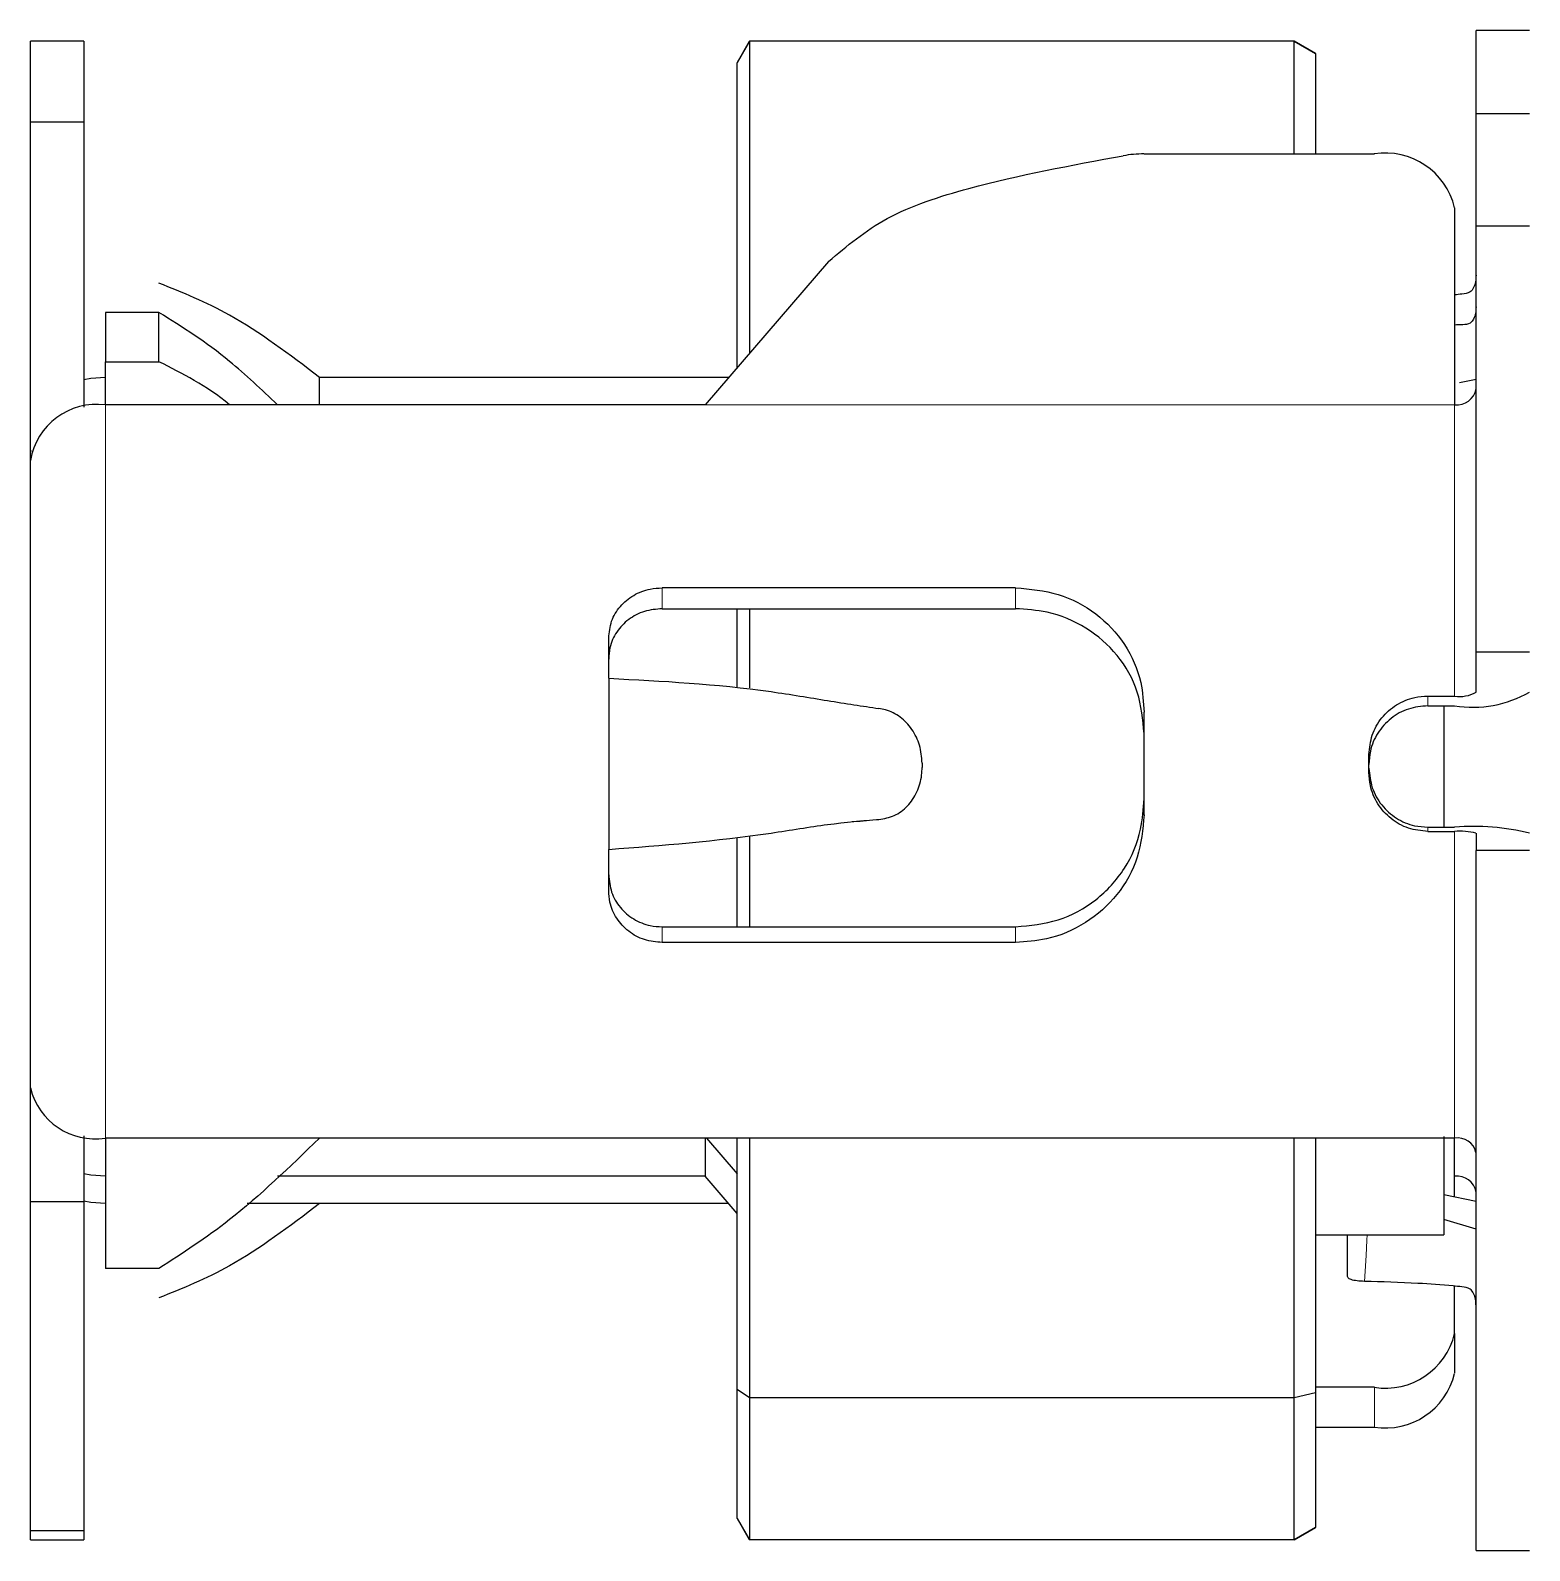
# Model space of a CAD drawing. Header units: millimetres. Extents: x -815 to 1480, y 650 to 1898.
# Drawn here: x 508.13 to 522.13, y 1755.1 to 1769.3 of the extents above; entities that cross this region are included whole.
import ezdxf

# ---------------------------------------------------------------- set-up
doc = ezdxf.new("R2010")
doc.units = ezdxf.units.MM

msp = doc.modelspace()

# ---------------------------------------------------------------- linework, layer by layer
at = {"color": 7, "linetype": 'Continuous', "lineweight": 25}
for p, q in [((508.627, 1769.201), (508.127, 1769.201)), ((508.127, 1768.443), (508.127, 1769.201)), ((508.627, 1769.201), (508.627, 1768.443)), ((514.842, 1769.201), (514.727, 1769.001)), ((514.727, 1768.999), (514.842, 1769.201)), ((514.842, 1769.201), (514.842, 1766.286)), ((519.927, 1769.201), (514.842, 1769.201)), ((520.127, 1769.085), (519.927, 1769.201)), ((519.927, 1768.147), (519.927, 1769.201)), ((519.927, 1769.201), (520.127, 1769.085)), ((522.127, 1769.301), (521.627, 1769.301)), ((521.627, 1768.526), (521.627, 1769.301)), ((520.127, 1769.085), (520.127, 1768.147)), ((514.727, 1766.152), (514.727, 1768.999)), ((521.627, 1767.476), (521.627, 1768.526)), ((521.627, 1768.526), (522.127, 1768.526)), ((508.627, 1768.443), (508.127, 1768.443)), ((508.127, 1765.37), (508.127, 1768.443)), ((508.627, 1768.443), (508.627, 1765.782)), ((518.526, 1768.147), (520.677, 1768.147)), ((521.427, 1767.645), (521.427, 1765.804)), ((521.627, 1763.492), (521.627, 1767.476)), ((521.627, 1767.476), (522.127, 1767.476)), ((515.581, 1767.143), (514.427, 1765.804)), ((509.327, 1766.666), (508.827, 1766.666)), ((508.827, 1766.666), (508.827, 1766.206)), ((509.327, 1766.206), (509.327, 1766.666)), ((508.827, 1766.206), (509.327, 1766.206)), ((510.827, 1765.804), (510.827, 1766.06)), ((514.647, 1766.06), (510.827, 1766.06)), ((521.627, 1766.04), (521.473, 1766.008)), ((514.427, 1765.804), (508.827, 1765.804)), ((508.136, 1765.37), (508.127, 1765.37)), ((508.127, 1765.284), (508.127, 1765.37)), ((508.127, 1759.423), (508.127, 1765.284)), ((517.327, 1764.094), (514.027, 1764.094)), ((514.027, 1763.899), (517.327, 1763.899)), ((514.727, 1763.17), (514.727, 1763.899)), ((514.842, 1763.899), (514.842, 1763.159)), ((513.527, 1763.249), (513.527, 1763.624)), ((522.127, 1763.492), (521.627, 1763.492)), ((521.627, 1763.119), (521.627, 1763.492)), ((513.527, 1763.249), (513.527, 1761.651)), ((521.177, 1763.083), (521.427, 1763.083)), ((518.527, 1761.973), (518.527, 1762.931)), ((521.177, 1762.992), (521.427, 1762.992)), ((521.327, 1762.992), (521.327, 1761.858)), ((520.627, 1762.369), (520.627, 1762.537)), ((516.454, 1762.457), (516.454, 1762.417)), ((515.813, 1761.911), (515.869, 1761.916)), ((521.177, 1761.858), (521.427, 1761.858)), ((521.177, 1761.819), (521.427, 1761.819)), ((521.627, 1761.803), (521.627, 1761.641)), ((514.727, 1760.928), (514.727, 1761.762)), ((514.842, 1761.777), (514.842, 1760.928)), ((513.527, 1761.267), (513.527, 1761.651)), ((521.627, 1755.101), (521.627, 1761.641)), ((522.127, 1761.641), (521.627, 1761.641)), ((514.027, 1760.928), (517.327, 1760.928)), ((517.327, 1760.781), (514.027, 1760.781)), ((508.127, 1758.358), (508.127, 1759.423)), ((508.627, 1758.974), (508.627, 1758.358)), ((510.827, 1758.954), (508.827, 1758.954)), ((521.427, 1758.954), (510.827, 1758.954)), ((514.427, 1758.954), (514.427, 1758.598)), ((514.44, 1758.954), (514.727, 1758.621)), ((514.727, 1756.607), (514.727, 1758.954)), ((514.842, 1758.954), (514.842, 1756.528)), ((519.927, 1756.528), (519.927, 1758.954)), ((520.127, 1758.954), (520.127, 1756.573)), ((521.327, 1758.969), (521.327, 1758.051)), ((521.427, 1758.403), (521.427, 1758.954)), ((514.427, 1758.598), (510.434, 1758.598)), ((514.727, 1758.25), (514.427, 1758.598)), ((521.627, 1758.362), (521.327, 1758.424)), ((508.627, 1758.358), (508.127, 1758.358)), ((508.127, 1755.285), (508.127, 1758.358)), ((508.627, 1758.358), (508.627, 1755.285)), ((510.827, 1758.342), (510.152, 1758.342)), ((514.647, 1758.342), (510.827, 1758.342)), ((521.627, 1758.102), (521.327, 1758.194)), ((520.127, 1758.051), (521.327, 1758.051)), ((509.327, 1757.736), (508.827, 1757.736)), ((521.427, 1757.128), (521.427, 1757.571)), ((521.427, 1757.128), (521.427, 1756.757)), ((514.842, 1756.528), (514.727, 1756.607)), ((514.727, 1755.403), (514.727, 1756.607)), ((520.127, 1756.573), (519.927, 1756.528)), ((520.677, 1756.626), (520.127, 1756.626)), ((520.127, 1756.573), (520.127, 1755.317)), ((519.927, 1756.528), (514.842, 1756.528)), ((514.842, 1756.528), (514.842, 1755.201)), ((519.927, 1755.201), (519.927, 1756.528)), ((520.127, 1756.255), (520.677, 1756.255)), ((508.627, 1755.285), (508.127, 1755.285)), ((508.127, 1755.201), (508.127, 1755.285)), ((508.627, 1755.285), (508.627, 1755.201)), ((514.842, 1755.201), (514.727, 1755.403)), ((514.727, 1755.401), (514.727, 1755.403)), ((514.727, 1755.401), (514.842, 1755.201)), ((520.127, 1755.317), (519.927, 1755.201)), ((519.927, 1755.201), (520.127, 1755.316)), ((508.127, 1755.201), (508.627, 1755.201)), ((519.927, 1755.201), (514.842, 1755.201)), ((521.627, 1755.101), (522.127, 1755.101))]:
    msp.add_line(p, q, dxfattribs=at)
at = {"color": 8, "linetype": 'Continuous', "lineweight": 18}
for p, q in [((508.827, 1765.804), (508.827, 1758.954)), ((521.427, 1765.804), (514.427, 1765.804)), ((521.427, 1763.083), (521.427, 1765.804)), ((514.027, 1764.094), (514.027, 1763.899)), ((517.327, 1763.899), (517.327, 1764.094)), ((521.177, 1763.083), (521.177, 1762.992)), ((521.177, 1761.858), (521.177, 1761.819)), ((521.427, 1758.954), (521.427, 1761.819)), ((514.027, 1760.928), (514.027, 1760.781)), ((517.327, 1760.781), (517.327, 1760.928)), ((508.827, 1758.598), (508.827, 1758.342)), ((520.677, 1756.255), (520.677, 1756.626))]:
    msp.add_line(p, q, dxfattribs=at)
at = {"color": 7, "linetype": 'Continuous', "lineweight": 25, "flags": 128}
for points in [[(508.827, 1766.06), (508.69, 1766.049), (508.627, 1766.036)], [(508.827, 1758.598), (508.69, 1758.608), (508.627, 1758.619)], [(508.827, 1758.342), (508.69, 1758.353), (508.627, 1758.365)]]:
    msp.add_lwpolyline(points, dxfattribs=at)
at = {"color": 8, "linetype": 'Continuous', "lineweight": 18, "flags": 128}
msp.add_lwpolyline([(520.61, 1758.051), (520.608, 1758), (520.601, 1757.858), (520.591, 1757.71), (520.584, 1757.616), (520.584, 1757.616), (520.584, 1757.616)], dxfattribs=at)
at = {"color": 7, "linetype": 'Continuous', "lineweight": 25}
for centre, radius, start, end in [((518.525, 1767.045), 1.102, 89.9618, 100.1433), ((520.78, 1767.49), 0.665, 13.4486, 98.9562), ((521.449, 1765.983), 0.18, 262.8557, 350.3631), ((508.748, 1765.178), 0.63, 82.8557, 170.3631), ((521.475, 1763.385), 0.306, 260.9096, 299.7098), ((521.596, 1764.05), 1.071, 260.9096, 299.7098), ((521.601, 1759.596), 2.269, 76.5937, 94.3958), ((521.476, 1761.172), 0.648, 76.5937, 94.3958), ((508.73, 1759.567), 0.62, 193.4486, 278.9562), ((521.454, 1758.779), 0.177, 13.4486, 98.9562), ((521.449, 1758.419), 0.18, 9.6369, 97.1443), ((520.78, 1757.283), 0.665, 261.0438, 346.5514), ((520.78, 1756.911), 0.665, 261.0438, 346.5514)]:
    msp.add_arc(centre, radius, start, end, dxfattribs=at)
for points, knots in [([(515.581, 1767.143), (515.751, 1767.287), (516.101, 1767.585), (517.084, 1767.9), (517.847, 1768.041), (518.331, 1768.13)], [0, 0, 0, 0, 0.254027, 0.526591, 1, 1, 1, 1]), ([(510.827, 1766.06), (510.547, 1766.272), (510.047, 1766.652), (509.547, 1766.852), (509.327, 1766.94)], [0, 0, 0, 0, 0.5599109, 1, 1, 1, 1]), ([(521.627, 1767.013), (521.626, 1766.993), (521.624, 1766.954), (521.607, 1766.899), (521.569, 1766.845), (521.497, 1766.837), (521.449, 1766.833), (521.427, 1766.83)], [0, 0, 0, 0, 0.195353, 0.37764, 0.539051, 0.782239, 1, 1, 1, 1]), ([(510.434, 1765.804), (510.285, 1765.946), (509.916, 1766.296), (509.547, 1766.528), (509.327, 1766.666)], [0, 0, 0, 0, 0.4035618, 1, 1, 1, 1]), ([(521.627, 1766.718), (521.626, 1766.698), (521.624, 1766.659), (521.607, 1766.606), (521.57, 1766.556), (521.5, 1766.55), (521.452, 1766.549), (521.427, 1766.549)], [0, 0, 0, 0, 0.195302, 0.377541, 0.538909, 0.761383, 1, 1, 1, 1]), ([(508.827, 1765.804), (508.827, 1765.804), (508.827, 1765.985), (508.827, 1766.095), (508.827, 1766.206)], [0, 0, 0, 0, 0.000208, 1, 1, 1, 1]), ([(509.987, 1765.804), (509.987, 1765.804), (509.767, 1765.985), (509.547, 1766.095), (509.327, 1766.206)], [0, 0, 0, 0, 0.000208, 1, 1, 1, 1]), ([(513.527, 1763.624), (513.532, 1763.678), (513.543, 1763.785), (513.629, 1763.925), (513.755, 1764.031), (513.896, 1764.086), (513.989, 1764.092), (514.027, 1764.094)], [0, 0, 0, 0, 0.214373, 0.428779, 0.642592, 0.856666, 1, 1, 1, 1]), ([(517.327, 1764.094), (517.462, 1764.082), (517.731, 1764.058), (518.09, 1763.866), (518.36, 1763.579), (518.506, 1763.249), (518.521, 1763.024), (518.527, 1762.931)], [0, 0, 0, 0, 0.2132377, 0.4264897, 0.6391595, 0.8495978, 1, 1, 1, 1]), ([(514.027, 1763.899), (513.971, 1763.894), (513.858, 1763.884), (513.708, 1763.804), (513.595, 1763.686), (513.535, 1763.553), (513.529, 1763.463), (513.527, 1763.428)], [0, 0, 0, 0, 0.214385, 0.428772, 0.643033, 0.856802, 1, 1, 1, 1]), ([(518.527, 1762.729), (518.515, 1762.862), (518.49, 1763.128), (518.292, 1763.476), (517.996, 1763.734), (517.657, 1763.877), (517.426, 1763.893), (517.327, 1763.899)], [0, 0, 0, 0, 0.212376, 0.424979, 0.633479, 0.843609, 1, 1, 1, 1]), ([(513.527, 1763.249), (514.026, 1763.223), (514.697, 1763.189), (515.591, 1763.036), (515.896, 1762.99), (516.051, 1762.966)], [0, 0, 0, 0, 0.587693, 0.790818, 1, 1, 1, 1]), ([(520.627, 1762.537), (520.633, 1762.598), (520.645, 1762.721), (520.739, 1762.885), (520.878, 1763.008), (521.033, 1763.074), (521.135, 1763.08), (521.177, 1763.083)], [0, 0, 0, 0, 0.214305, 0.42865, 0.642279, 0.856223, 1, 1, 1, 1]), ([(516.454, 1762.457), (516.449, 1762.513), (516.44, 1762.626), (516.364, 1762.777), (516.253, 1762.894), (516.141, 1762.951), (516.071, 1762.963), (516.051, 1762.966)], [0, 0, 0, 0, 0.225883, 0.451767, 0.67765, 0.903524, 1, 1, 1, 1]), ([(521.177, 1762.992), (521.115, 1762.986), (520.991, 1762.974), (520.827, 1762.881), (520.702, 1762.743), (520.636, 1762.589), (520.63, 1762.486), (520.627, 1762.445)], [0, 0, 0, 0, 0.214319, 0.428642, 0.642812, 0.856387, 1, 1, 1, 1]), ([(516.051, 1761.93), (516.099, 1761.939), (516.197, 1761.956), (516.322, 1762.05), (516.412, 1762.182), (516.45, 1762.313), (516.453, 1762.393), (516.454, 1762.417)], [0, 0, 0, 0, 0.225867, 0.451734, 0.677598, 0.903479, 1, 1, 1, 1]), ([(520.627, 1762.409), (520.633, 1762.347), (520.645, 1762.224), (520.739, 1762.059), (520.877, 1761.934), (521.032, 1761.868), (521.135, 1761.861), (521.177, 1761.858)], [0, 0, 0, 0, 0.214211, 0.428471, 0.641842, 0.855602, 1, 1, 1, 1]), ([(521.177, 1761.819), (521.115, 1761.825), (520.991, 1761.837), (520.827, 1761.931), (520.702, 1762.071), (520.636, 1762.226), (520.629, 1762.328), (520.627, 1762.369)], [0, 0, 0, 0, 0.214393, 0.428789, 0.643061, 0.856854, 1, 1, 1, 1]), ([(517.327, 1760.928), (517.462, 1760.94), (517.731, 1760.966), (518.09, 1761.164), (518.36, 1761.46), (518.505, 1761.8), (518.52, 1762.028), (518.527, 1762.124)], [0, 0, 0, 0, 0.212875, 0.425767, 0.637937, 0.847353, 1, 1, 1, 1]), ([(518.527, 1761.973), (518.514, 1761.839), (518.49, 1761.57), (518.29, 1761.215), (517.992, 1760.95), (517.653, 1760.804), (517.424, 1760.788), (517.327, 1760.781)], [0, 0, 0, 0, 0.212833, 0.42585, 0.635542, 0.846587, 1, 1, 1, 1]), ([(513.527, 1761.651), (514.026, 1761.689), (514.697, 1761.74), (515.591, 1761.893), (515.896, 1761.918), (516.051, 1761.93)], [0, 0, 0, 0, 0.587693, 0.790818, 1, 1, 1, 1]), ([(513.527, 1761.414), (513.532, 1761.359), (513.543, 1761.249), (513.629, 1761.103), (513.755, 1760.994), (513.896, 1760.936), (513.989, 1760.93), (514.027, 1760.928)], [0, 0, 0, 0, 0.214295, 0.42863, 0.64223, 0.856153, 1, 1, 1, 1]), ([(514.027, 1760.781), (513.971, 1760.787), (513.858, 1760.797), (513.708, 1760.88), (513.595, 1761.002), (513.535, 1761.139), (513.529, 1761.23), (513.527, 1761.267)], [0, 0, 0, 0, 0.214445, 0.428893, 0.643239, 0.857188, 1, 1, 1, 1]), ([(508.827, 1758.954), (508.827, 1758.684), (508.827, 1758.2), (508.827, 1757.878), (508.827, 1757.736)], [0, 0, 0, 0, 0.559866, 1, 1, 1, 1]), ([(510.827, 1758.954), (510.547, 1758.684), (510.047, 1758.2), (509.547, 1757.878), (509.327, 1757.736)], [0, 0, 0, 0, 0.559911, 1, 1, 1, 1]), ([(510.827, 1758.342), (510.547, 1758.13), (510.047, 1757.75), (509.547, 1757.55), (509.327, 1757.462)], [0, 0, 0, 0, 0.559911, 1, 1, 1, 1]), ([(520.427, 1757.661), (520.427, 1757.693), (520.427, 1757.774), (520.427, 1757.904), (520.427, 1758.003), (520.427, 1758.051), (520.427, 1758.051)], [0, 0, 0, 0, 0.2394315, 0.627389, 0.999313, 1, 1, 1, 1]), ([(520.584, 1757.616), (520.561, 1757.617), (520.512, 1757.619), (520.458, 1757.631), (520.43, 1757.646), (520.428, 1757.657), (520.427, 1757.661)], [0, 0, 0, 0, 0.266331, 0.548449, 0.829136, 1, 1, 1, 1]), ([(521.627, 1757.388), (521.626, 1757.409), (521.624, 1757.448), (521.607, 1757.502), (521.569, 1757.556), (521.492, 1757.565), (521.331, 1757.581), (521.019, 1757.603), (520.749, 1757.611), (520.584, 1757.616)], [0, 0, 0, 0, 0.052051, 0.100621, 0.143629, 0.208426, 0.277664, 0.558659, 1, 1, 1, 1])]:
    msp.add_open_spline(points, degree=3, knots=knots, dxfattribs=at)
at = {"color": 8, "linetype": 'Continuous', "lineweight": 18}
msp.add_open_spline([(515.8, 1761.91), (515.821, 1761.912), (515.863, 1761.915), (515.93, 1761.921), (515.993, 1761.926), (516.035, 1761.929), (516.051, 1761.93)], degree=3, knots=[0, 0, 0, 0, 0.246022, 0.497638, 0.810556, 1, 1, 1, 1], dxfattribs=at)

doc.saveas('drawing.dxf')
